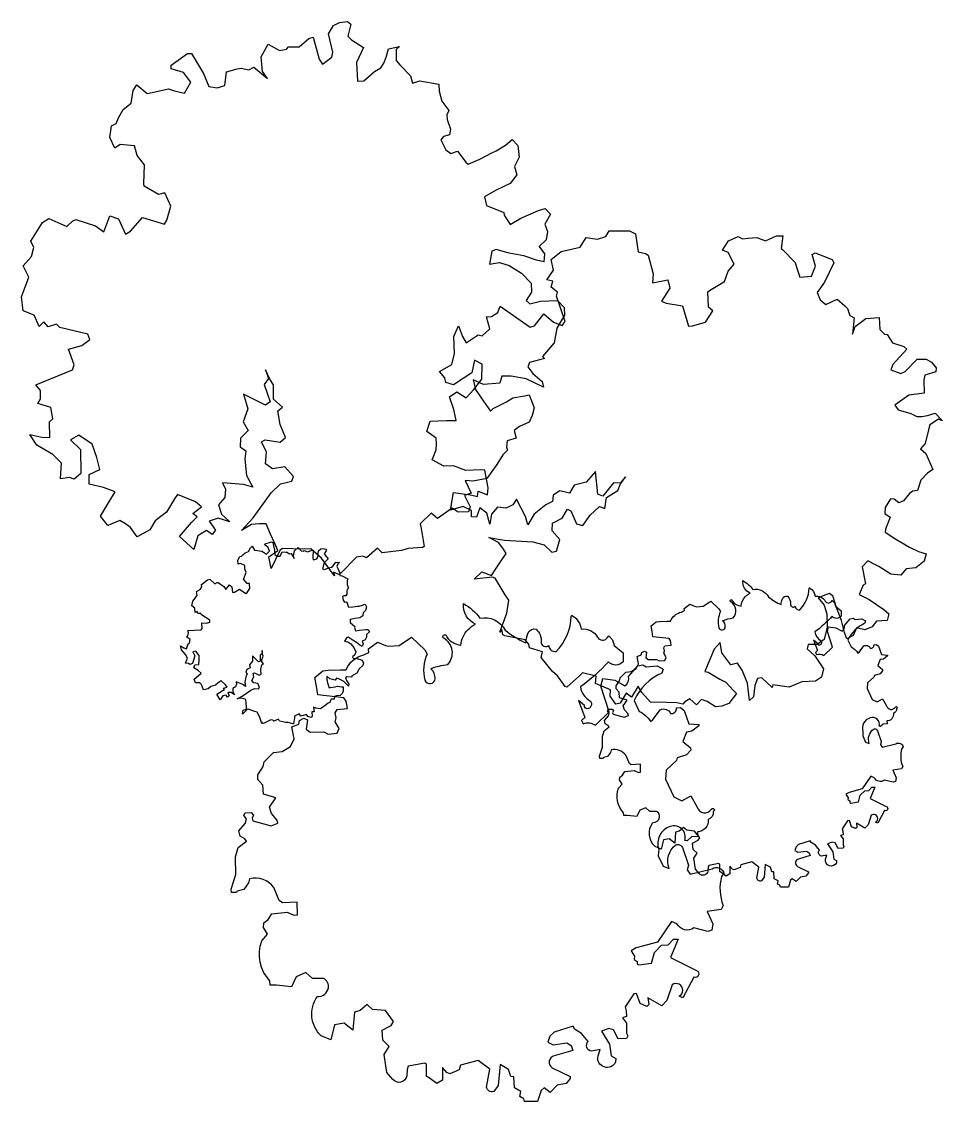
# Model space of a CAD drawing. Extents: x -65 to 116, y -35 to 21.
# Drawn here: x 71.409 to 75.473, y 14.802 to 19.569 of the extents above; entities that cross this region are included whole.
import ezdxf

# ---------------------------------------------------------------- set-up
doc = ezdxf.new("R2010")
doc.units = 0
doc.header["$LTSCALE"] = 100
doc.header["$MEASUREMENT"] = 0
doc.layers.add('P-ARVORE', color=2, linetype='CONTINUOUS')

# ---------------------------------------------------------------- blocks, each defined once
blk = doc.blocks.new('P-1711')
at = {"layer": 'P-ARVORE'}
for points in [[(-1.0632, 0.8597), (-1.0506, 0.8207), (-1.0695, 0.795), (-1.044, 0.7176), (-1.0635, 0.7031), (-1.1613, 0.7521), (-1.1424, 0.6872), (-1.1623, 0.63), (-1.1409, 0.591), (-1.1748, 0.5578), (-1.1755, 0.5194), (-1.1513, 0.5013), (-1.1554, 0.4654), (-1.1476, 0.3929), (-1.1476, 0.3929), (-1.1197, 0.3408), (-1.1609, 0.3526), (-1.2541, 0.3602), (-1.2403, 0.3322), (-1.2438, 0.2959), (-1.2713, 0.2634), (-1.2574, 0.2217), (-1.2213, 0.1882), (-1.2733, 0.2052), (-1.3132, 0.191), (-1.2848, 0.1522), (-1.2994, 0.133), (-1.3244, 0.1495), (-1.3619, 0.1271), (-1.3798, 0.0661), (-1.4436, 0.1237), (-1.3909, 0.186), (-1.3659, 0.2104), (-1.3848, 0.2256), (-1.3465, 0.2543), (-1.3734, 0.2759), (-1.4529, 0.3087), (-1.4651, 0.2902), (-1.5006, 0.2307), (-1.551, 0.1923), (-1.5747, 0.1529), (-1.6304, 0.1222), (-1.6601, 0.1637), (-1.6824, 0.1801), (-1.707, 0.1936), (-1.7594, 0.1727), (-1.7917, 0.213), (-1.7528, 0.2801), (-1.7276, 0.3208), (-1.7785, 0.3399), (-1.8415, 0.3542), (-1.8422, 0.3975), (-1.7943, 0.4189), (-1.808, 0.472), (-1.8282, 0.5308), (-1.8881, 0.5706), (-1.9247, 0.5498), (-1.8801, 0.5069), (-1.8787, 0.4019), (-1.908, 0.3771), (-1.9293, 0.3841), (-1.9686, 0.3784), (-1.9648, 0.4472), (-2.0028, 0.4858), (-2.0734, 0.5274), (-2.1044, 0.5737), (-2.0511, 0.5628), (-2.0159, 0.5612), (-2.017, 0.6299), (-2.0031, 0.6427), (-2.0115, 0.693), (-2.068, 0.7105), (-2.0565, 0.7314), (-2.057, 0.7678), (-2.0774, 0.7926), (-1.9149, 0.86), (-1.9079, 0.8814), (-1.9336, 0.95), (-1.8744, 0.9672), (-1.8394, 0.9936), (-1.8473, 1.0164), (-1.972, 1.0461), (-1.9864, 1.0608), (-2.0224, 1.0486), (-2.0421, 1.071), (-2.0624, 1.0502), (-2.0848, 1.1013), (-2.1335, 1.1193), (-2.1401, 1.1815), (-2.1084, 1.269), (-2.1329, 1.3186), (-2.0965, 1.3599), (-2.0965, 1.3599), (-2.0861, 1.3999), (-2.1, 1.4279), (-2.0479, 1.5103), (-2.0207, 1.5275), (-1.9401, 1.492), (-1.9148, 1.5169), (-1.9006, 1.5227), (-1.8135, 1.4953), (-1.7777, 1.4687), (-1.7503, 1.5396), (-1.7124, 1.5255), (-1.6811, 1.4585), (-1.66, 1.4721), (-1.6069, 1.5315), (-1.5097, 1.5026), (-1.4999, 1.5204), (-1.4814, 1.5824), (-1.5085, 1.641), (-1.5356, 1.6327), (-1.5988, 1.6702), (-1.6002, 1.6798), (-1.5972, 1.7647), (-1.6295, 1.805), (-1.642, 1.848), (-1.7051, 1.8534), (-1.7295, 1.8375), (-1.7509, 1.8854), (-1.7436, 1.9359), (-1.7236, 1.9474), (-1.7125, 1.9713), (-1.6924, 2.0079), (-1.6565, 2.0359), (-1.6484, 2.0928), (-1.6319, 2.1178), (-1.5854, 2.0785), (-1.5773, 2.0809), (-1.4921, 2.0994), (-1.4652, 2.0914), (-1.4207, 2.0806), (-1.3936, 2.1298), (-1.4251, 2.1716), (-1.4801, 2.1882), (-1.48, 2.2045), (-1.4087, 2.256), (-1.3908, 2.255), (-1.3371, 2.1668), (-1.3137, 2.1103), (-1.2765, 2.1035), (-1.2429, 2.115), (-1.2355, 2.1743), (-1.1893, 2.1878), (-1.1715, 2.1916), (-1.1371, 2.1836), (-1.1153, 2.1947), (-1.0549, 2.1458), (-1.0778, 2.1762), (-1.0833, 2.2405), (-1.0525, 2.2965), (-1.0017, 2.2686), (-0.9713, 2.2743), (-0.9631, 2.2855), (-0.9159, 2.2847), (-0.8722, 2.322), (-0.8535, 2.3274), (-0.8268, 2.231), (-0.8117, 2.209), (-0.7707, 2.2389), (-0.7668, 2.262), (-0.7858, 2.3427), (-0.7633, 2.38), (-0.7376, 2.3932), (-0.7017, 2.3966), (-0.6871, 2.3858), (-0.701, 2.3321), (-0.6845, 2.3163), (-0.6308, 2.2826), (-0.6308, 2.2826), (-0.6628, 2.2157), (-0.6628, 2.2157), (-0.658, 2.134), (-0.6305, 2.1346), (-0.5823, 2.1762), (-0.5547, 2.193), (-0.5416, 2.2131), (-0.532, 2.2392), (-0.5204, 2.2764), (-0.4722, 2.286), (-0.4876, 2.2741), (-0.4877, 2.2243), (-0.4708, 2.2055), (-0.4243, 2.1575), (-0.4149, 2.125), (-0.3825, 2.1344), (-0.2994, 2.1207), (-0.2979, 2.09), (-0.2863, 2.0454), (-0.2542, 2.0046), (-0.263, 1.9849), (-0.2627, 1.9643), (-0.2473, 1.9217), (-0.252, 1.8971), (-0.2791, 1.8888), (-0.2898, 1.8742), (-0.268, 1.8309), (-0.2454, 1.8137), (-0.2166, 1.8251), (-0.1803, 1.7759), (-0.1689, 1.7669), (-0.1183, 1.7895), (-0.0646, 1.8165), (-0.0455, 1.8264), (-0.0045, 1.8515), (0.0248, 1.8763), (0.0489, 1.8494), (0.0549, 1.7984), (0.0343, 1.7573), (0.0457, 1.7197), (0.0159, 1.6816), (-0.0463, 1.6517), (-0.0588, 1.645), (-0.0979, 1.6235), (-0.0882, 1.5841), (-0.0116, 1.5536), (-0.0113, 1.5418), (0.0163, 1.5014), (0.063, 1.5282), (0.141, 1.5623), (0.1705, 1.5713), (0.1939, 1.5468), (0.1691, 1.5018), (0.181, 1.4701), (0.1742, 1.433), (0.1444, 1.4037), (0.1672, 1.3707), (0.164, 1.3364), (0.1314, 1.3427), (0.076, 1.3623), (0.0108, 1.375), (-0.0466, 1.3909), (-0.0648, 1.3825), (-0.0759, 1.3252), (-0.031, 1.3325), (0.0118, 1.3199), (0.0661, 1.286), (0.1082, 1.2423), (0.1106, 1.2022), (0.0865, 1.1657), (0.1024, 1.1501), (0.1499, 1.1621), (0.2243, 1.1648), (0.2536, 1.1351), (0.2549, 1.1003), (0.2212, 1.0439), (0.2106, 0.9788), (0.1591, 0.9186), (0.1678, 0.9097), (0.1013, 0.8917), (0.0931, 0.8731), (0.1155, 0.8431), (0.1577, 0.8083), (0.1623, 0.7832), (0.087, 0.8199), (0.0204, 0.8313), (-0.0205, 0.8313), (-0.0305, 0.8007), (-0.1021, 0.7944), (-0.1475, 0.8146), (-0.1366, 0.7725), (-0.1116, 0.7363), (-0.0712, 0.6772), (-0.0597, 0.6893), (-0.0009, 0.7183), (0.0268, 0.7351), (0.0795, 0.7443), (0.1, 0.7493), (0.121, 0.6921), (0.1135, 0.6574), (0.0998, 0.6288), (0.0571, 0.6094), (0.034, 0.5921), (0.0425, 0.5581), (0.002, 0.5463), (0.0001, 0.5181), (0.0041, 0.5043), (-0.0162, 0.4834), (-0.0438, 0.442), (-0.0871, 0.3793), (-0.148, 0.3678), (-0.1831, 0.3708), (-0.1565, 0.3152), (-0.1858, 0.3041), (-0.1607, 0.2542), (-0.1677, 0.2328), (-0.2143, 0.2312), (-0.2409, 0.2485), (-0.3044, 0.2037), (-0.3329, 0.2262), (-0.3809, 0.1797), (-0.3764, 0.1595), (-0.3637, 0.0797), (-0.3706, 0.0746), (-0.4341, 0.0707), (-0.4641, 0.062), (-0.4641, 0.062), (-0.5492, 0.0522), (-0.5695, 0.0722), (-0.6185, 0.029), (-0.6351, 0.0361), (-0.6622, 0.0326), (-0.6622, 0.0326), (-0.7308, -0.0387), (-0.7409, -0.0448), (-0.7643, -0.034), (-0.7596, -0.0502), (-0.8172, 0.0272), (-0.8645, 0.0689), (-0.8968, 0.0683), (-0.9886, 0.0711), (-1.0005, 0.0619), (-1.0391, -0.017), (-1.0493, 0.0338), (-1.0093, 0.062), (-1.022, 0.0921), (-1.0423, 0.1346), (-1.0608, 0.1789), (-1.0899, 0.1793), (-1.1256, 0.1764), (-1.1699, 0.1503), (-1.1185, 0.2066), (-1.0394, 0.317), (-0.9978, 0.3555), (-0.9484, 0.3672), (-0.9409, 0.3883), (-0.9785, 0.4314), (-1.0336, 0.4229), (-1.0646, 0.4447), (-1.0588, 0.4961), (-1.0819, 0.5408), (-1.066, 0.5498), (-0.9985, 0.5399), (-0.9753, 0.5612), (-0.9987, 0.6177), (-1.0092, 0.678), (-0.9888, 0.694), (-1.0285, 0.7295), (-1.0279, 0.7926), (-1.0454, 0.8178), (-1.0632, 0.8597)], [(0.5247, 0.3874), (0.5008, 0.3583), (0.4715, 0.3603), (0.4241, 0.3022), (0.4032, 0.3102), (0.3928, 0.4102), (0.3518, 0.3635), (0.2976, 0.3506), (0.278, 0.3147), (0.2355, 0.3245), (0.2053, 0.3061), (0.2033, 0.2784), (0.1734, 0.2638), (0.1211, 0.2219), (0.1211, 0.2219), (0.0944, 0.1744), (0.0832, 0.2122), (0.043, 0.2883), (0.0281, 0.2637), (-0.0017, 0.2485), (-0.0406, 0.2537), (-0.0661, 0.2223), (-0.0742, 0.1778), (-0.0867, 0.2265), (-0.1175, 0.2504), (-0.1335, 0.2091), (-0.1556, 0.211), (-0.1552, 0.2385), (-0.1911, 0.2566), (-0.2472, 0.2402), (-0.2342, 0.3182), (-0.1597, 0.3081), (-0.1284, 0.3008), (-0.126, 0.323), (-0.0849, 0.3075), (-0.0814, 0.3391), (-0.0953, 0.4169), (-0.1157, 0.4172), (-0.1794, 0.4153), (-0.2341, 0.4354), (-0.2764, 0.4343), (-0.3278, 0.4623), (-0.3102, 0.5058), (-0.3086, 0.5313), (-0.3103, 0.557), (-0.3524, 0.5873), (-0.3372, 0.6323), (-0.2658, 0.6353), (-0.2218, 0.636), (-0.2322, 0.6849), (-0.2523, 0.7408), (-0.2191, 0.7628), (-0.1788, 0.7362), (-0.1444, 0.7731), (-0.1088, 0.8178), (-0.1076, 0.884), (-0.1418, 0.9021), (-0.153, 0.8463), (-0.2337, 0.7932), (-0.2674, 0.8036), (-0.2726, 0.8237), (-0.2964, 0.8513), (-0.2412, 0.8824), (-0.2301, 0.931), (-0.2328, 1.0063), (-0.2122, 1.0533), (-0.1943, 1.0066), (-0.1781, 0.9784), (-0.1253, 1.0133), (-0.1085, 1.0088), (-0.0737, 1.0403), (-0.0881, 1.0927), (-0.0662, 1.0942), (-0.0382, 1.1125), (-0.0291, 1.1406), (0.1036, 1.048), (0.1236, 1.0531), (0.1641, 1.107), (0.2067, 1.0696), (0.2445, 1.0555), (0.2583, 1.0729), (0.2196, 1.1843), (0.2239, 1.2028), (0.1966, 1.2247), (0.2043, 1.251), (0.178, 1.2565), (0.2066, 1.2991), (0.1964, 1.3458), (0.2414, 1.3817), (0.325, 1.4004), (0.3513, 1.4439), (0.4014, 1.4362), (0.4014, 1.4362), (0.4375, 1.4479), (0.4524, 1.4725), (0.5421, 1.4729), (0.5688, 1.4603), (0.5811, 1.3802), (0.613, 1.3729), (0.6245, 1.3648), (0.6463, 1.2837), (0.6435, 1.2428), (0.7119, 1.2566), (0.7198, 1.2202), (0.6834, 1.1628), (0.7044, 1.1532), (0.7767, 1.1414), (0.8023, 1.0517), (0.821, 1.0529), (0.8783, 1.0693), (0.9102, 1.1193), (0.8904, 1.1361), (0.8882, 1.2037), (0.895, 1.2096), (0.9623, 1.2493), (0.9775, 1.2943), (1.0047, 1.3252), (0.9776, 1.3769), (0.9533, 1.3879), (0.9798, 1.4282), (1.0226, 1.4475), (1.0414, 1.4377), (1.0654, 1.4409), (1.1038, 1.4434), (1.1432, 1.4295), (1.1913, 1.4513), (1.2189, 1.4509), (1.2115, 1.3954), (1.2173, 1.3903), (1.2738, 1.3334), (1.281, 1.3086), (1.2946, 1.2687), (1.3461, 1.2721), (1.363, 1.3172), (1.3487, 1.368), (1.3613, 1.376), (1.4365, 1.3462), (1.4446, 1.3319), (1.4028, 1.2466), (1.3706, 1.2005), (1.3837, 1.1683), (1.4092, 1.1479), (1.4589, 1.1715), (1.4922, 1.1423), (1.5039, 1.1304), (1.5147, 1.0998), (1.5342, 1.0884), (1.5261, 1.0174), (1.5383, 1.0501), (1.5855, 1.0862), (1.6442, 1.09), (1.6476, 1.0369), (1.6671, 1.0161), (1.6799, 1.0153), (1.7026, 0.9783), (1.7532, 0.9628), (1.7666, 0.9511), (1.705, 0.8827), (1.6955, 0.86), (1.739, 0.843), (1.7588, 0.8515), (1.8119, 0.9061), (1.852, 0.9071), (1.8749, 0.8937), (1.8953, 0.8675), (1.8942, 0.851), (1.8457, 0.8351), (1.8416, 0.8145), (1.8421, 0.7562), (1.8421, 0.7562), (1.7743, 0.7479), (1.7743, 0.7479), (1.7134, 0.7038), (1.7274, 0.6827), (1.7835, 0.666), (1.8103, 0.6528), (1.8323, 0.6526), (1.8573, 0.6581), (1.8919, 0.6675), (1.9232, 0.6349), (1.9063, 0.6409), (1.8677, 0.6164), (1.8614, 0.594), (1.8472, 0.5342), (1.8267, 0.5108), (1.85, 0.4903), (1.8805, 0.4191), (1.8574, 0.4027), (1.8286, 0.3717), (1.8128, 0.3266), (1.7932, 0.3237), (1.7774, 0.3133), (1.752, 0.2803), (1.7305, 0.2717), (1.7107, 0.2886), (1.6941, 0.2897), (1.6713, 0.2513), (1.6691, 0.2253), (1.6923, 0.2087), (1.672, 0.1562), (1.6707, 0.1429), (1.7132, 0.1148), (1.7608, 0.0865), (1.7779, 0.0767), (1.8177, 0.0572), (1.8514, 0.0468), (1.8425, 0.0148), (1.8059, -0.0151), (1.7638, -0.0195), (1.7403, -0.0469), (1.696, -0.0426), (1.6421, -0.0093), (1.6306, -0.0028), (1.5947, 0.0168), (1.5689, -0.0102), (1.5831, -0.0847), (1.5742, -0.0907), (1.5565, -0.1321), (1.6004, -0.1551), (1.6654, -0.1987), (1.687, -0.2171), (1.6796, -0.2473), (1.6325, -0.2504), (1.6137, -0.2753), (1.5815, -0.2884), (1.5441, -0.2798), (1.5298, -0.3138), (1.5016, -0.3283), (1.4904, -0.2999), (1.4781, -0.2473), (1.4557, -0.1904), (1.4396, -0.138), (1.4241, -0.128), (1.3742, -0.1478), (1.4021, -0.179), (1.4135, -0.2184), (1.414, -0.2773), (1.4011, -0.3315), (1.3711, -0.3533), (1.3309, -0.3526), (1.3267, -0.3727), (1.3595, -0.4036), (1.3984, -0.46), (1.3899, -0.4974), (1.3635, -0.5156), (1.3031, -0.5174), (1.2474, -0.5414), (1.1752, -0.5312), (1.1726, -0.5424), (1.1258, -0.4997), (1.1073, -0.5026), (1.0951, -0.5348), (1.089, -0.5847), (1.0718, -0.6007), (1.063, -0.5242), (1.0389, -0.4669), (1.0187, -0.4352), (0.99, -0.4425), (0.9497, -0.3901), (0.9429, -0.3449), (0.9156, -0.3742), (0.8999, -0.4115), (0.8741, -0.4721), (0.8892, -0.475), (0.9408, -0.5063), (0.9675, -0.5194), (1.0007, -0.5558), (1.0148, -0.5692), (0.9808, -0.6138), (0.9501, -0.6251), (0.9212, -0.6287), (0.885, -0.6051), (0.8602, -0.5958), (0.838, -0.6192), (0.8088, -0.5936), (0.786, -0.6061), (0.7773, -0.616), (0.7511, -0.6106), (0.7053, -0.6097), (0.6352, -0.6071), (0.5962, -0.5656), (0.5811, -0.5369), (0.5512, -0.5851), (0.5281, -0.5679), (0.5018, -0.612), (0.4818, -0.6171), (0.4575, -0.5818), (0.4578, -0.5526), (0.3916, -0.5256), (0.3949, -0.4923), (0.3351, -0.4781), (0.3217, -0.4916), (0.266, -0.5409), (0.2587, -0.5381), (0.2242, -0.4908), (0.2026, -0.4718), (0.2026, -0.4718), (0.1529, -0.4107), (0.1584, -0.385), (0.1007, -0.3684), (0.0979, -0.3521), (0.0818, -0.3328), (0.0818, -0.3328), (-0.0074, -0.3149), (-0.0171, -0.31), (-0.0203, -0.2866), (-0.0305, -0.2982), (0.001, -0.2153), (0.0099, -0.158), (-0.0066, -0.1332), (-0.0499, -0.0606), (-0.0628, -0.056), (-0.1431, -0.0651), (-0.1087, -0.032), (-0.0671, -0.0491), (-0.05, -0.0243), (-0.0271, 0.0124), (-0.0019, 0.0487), (-0.0161, 0.0715), (-0.036, 0.0977), (-0.0781, 0.1192), (-0.009, 0.1072), (0.1158, 0.1004), (0.1662, 0.0872), (0.1997, 0.0547), (0.2197, 0.0593), (0.2346, 0.1098), (0.2007, 0.1483), (0.2023, 0.1831), (0.245, 0.2041), (0.2682, 0.2441), (0.2831, 0.2363), (0.3088, 0.1791), (0.3368, 0.1715), (0.369, 0.2177), (0.4106, 0.2556), (0.4331, 0.2477), (0.441, 0.2961), (0.4902, 0.3268), (0.5011, 0.3529), (0.5247, 0.3874)], [(-1.0783, -0.3801), (-1.0785, -0.3938), (-1.0873, -0.3999), (-1.0875, -0.4272), (-1.0953, -0.4297), (-1.121, -0.4036), (-1.122, -0.4262), (-1.1345, -0.4422), (-1.1319, -0.4569), (-1.1463, -0.4638), (-1.1506, -0.4759), (-1.1449, -0.4842), (-1.1501, -0.4952), (-1.1554, -0.519), (-1.1554, -0.519), (-1.1522, -0.5385), (-1.164, -0.5304), (-1.1927, -0.5179), (-1.1914, -0.5283), (-1.1964, -0.5394), (-1.2086, -0.5467), (-1.2088, -0.5614), (-1.2009, -0.576), (-1.2156, -0.565), (-1.2297, -0.5652), (-1.2249, -0.5805), (-1.2316, -0.585), (-1.2378, -0.5771), (-1.2521, -0.5801), (-1.2643, -0.5976), (-1.2783, -0.5724), (-1.2549, -0.5583), (-1.2443, -0.5533), (-1.2487, -0.5465), (-1.2335, -0.5415), (-1.2397, -0.5317), (-1.2613, -0.5128), (-1.2672, -0.5173), (-1.2849, -0.5323), (-1.305, -0.5391), (-1.3168, -0.549), (-1.3377, -0.5527), (-1.3427, -0.5364), (-1.348, -0.5288), (-1.3543, -0.5218), (-1.3732, -0.5228), (-1.3791, -0.5065), (-1.3595, -0.4894), (-1.3471, -0.4792), (-1.3612, -0.4677), (-1.3796, -0.4564), (-1.3752, -0.4426), (-1.3577, -0.441), (-1.3563, -0.4226), (-1.3563, -0.4018), (-1.371, -0.3827), (-1.3849, -0.3854), (-1.3754, -0.4038), (-1.3863, -0.4373), (-1.3982, -0.442), (-1.4043, -0.4374), (-1.4173, -0.435), (-1.4087, -0.4136), (-1.4166, -0.3972), (-1.4345, -0.3765), (-1.4393, -0.3584), (-1.4236, -0.3676), (-1.4126, -0.3719), (-1.4055, -0.35), (-1.3997, -0.3475), (-1.397, -0.3306), (-1.413, -0.319), (-1.4071, -0.3136), (-1.4033, -0.302), (-1.4071, -0.2919), (-1.3483, -0.2881), (-1.3438, -0.2821), (-1.3445, -0.2575), (-1.3239, -0.2585), (-1.31, -0.2539), (-1.31, -0.2458), (-1.3463, -0.2229), (-1.3493, -0.2167), (-1.3621, -0.2167), (-1.3659, -0.2074), (-1.3746, -0.2118), (-1.3761, -0.1932), (-1.3896, -0.1823), (-1.385, -0.1618), (-1.3655, -0.1375), (-1.3679, -0.1191), (-1.3519, -0.11), (-1.3519, -0.11), (-1.3443, -0.0984), (-1.3457, -0.088), (-1.3203, -0.0675), (-1.3098, -0.065), (-1.2881, -0.085), (-1.2774, -0.0798), (-1.2723, -0.0795), (-1.2476, -0.0976), (-1.2391, -0.1099), (-1.2228, -0.0904), (-1.2123, -0.0989), (-1.2096, -0.1235), (-1.2014, -0.1215), (-1.1782, -0.1084), (-1.1505, -0.1281), (-1.1454, -0.1235), (-1.1329, -0.1058), (-1.1352, -0.0843), (-1.1446, -0.084), (-1.1606, -0.0653), (-1.1601, -0.0621), (-1.1499, -0.0355), (-1.1558, -0.0192), (-1.1552, -0.0043), (-1.1746, 0.0043), (-1.184, 0.0019), (-1.1856, 0.0193), (-1.1779, 0.0346), (-1.1703, 0.0361), (-1.1642, 0.0424), (-1.1539, 0.0519), (-1.1395, 0.0569), (-1.1308, 0.074), (-1.1228, 0.0802), (-1.1123, 0.0627), (-1.1095, 0.0626), (-1.0805, 0.0593), (-1.0728, 0.0538), (-1.0599, 0.0456), (-1.046, 0.0583), (-1.0515, 0.0749), (-1.0671, 0.0861), (-1.0653, 0.0913), (-1.0371, 0.0999), (-1.0316, 0.0977), (-1.0241, 0.0639), (-1.0227, 0.0435), (-1.0117, 0.0373), (-0.9998, 0.0373), (-0.991, 0.0553), (-0.9749, 0.0546), (-0.9689, 0.0539), (-0.9588, 0.0476), (-0.9507, 0.0488), (-0.9369, 0.0268), (-0.9408, 0.0389), (-0.9356, 0.0599), (-0.9198, 0.0743), (-0.9067, 0.06), (-0.8965, 0.0585), (-0.8927, 0.0612), (-0.8778, 0.0558), (-0.8599, 0.063), (-0.8534, 0.0627), (-0.8553, 0.0292), (-0.8529, 0.0206), (-0.8367, 0.0257), (-0.833, 0.0326), (-0.8303, 0.0602), (-0.8191, 0.0696), (-0.8096, 0.071), (-0.7978, 0.0682), (-0.7943, 0.0632), (-0.8045, 0.0477), (-0.801, 0.0409), (-0.7876, 0.0244), (-0.7876, 0.0244), (-0.805, 0.0066), (-0.805, 0.0066), (-0.8123, -0.0198), (-0.8035, -0.0226), (-0.7837, -0.0146), (-0.7731, -0.0122), (-0.7668, -0.0073), (-0.761, 0), (-0.7533, 0.0105), (-0.737, 0.0084), (-0.7431, 0.0062), (-0.7485, -0.0095), (-0.7452, -0.0173), (-0.7357, -0.0376), (-0.7362, -0.0489), (-0.7249, -0.0494), (-0.7, -0.0627), (-0.7028, -0.0726), (-0.704, -0.088), (-0.6982, -0.1044), (-0.7031, -0.1097), (-0.7053, -0.1163), (-0.705, -0.1314), (-0.7091, -0.1387), (-0.7186, -0.1384), (-0.7236, -0.1419), (-0.7213, -0.158), (-0.716, -0.1659), (-0.7057, -0.1654), (-0.6995, -0.1849), (-0.6968, -0.189), (-0.6784, -0.1873), (-0.6584, -0.1845), (-0.6513, -0.1834), (-0.6355, -0.1799), (-0.6236, -0.1752), (-0.6188, -0.1863), (-0.6224, -0.2031), (-0.6334, -0.214), (-0.6339, -0.2271), (-0.6474, -0.236), (-0.6704, -0.2387), (-0.6751, -0.2395), (-0.6898, -0.2421), (-0.691, -0.2556), (-0.67, -0.2736), (-0.6711, -0.2774), (-0.6668, -0.2931), (-0.649, -0.2897), (-0.6206, -0.2873), (-0.6103, -0.2876), (-0.6055, -0.2979), (-0.6182, -0.3095), (-0.6179, -0.3208), (-0.6241, -0.3319), (-0.6367, -0.338), (-0.633, -0.3509), (-0.6377, -0.3614), (-0.6474, -0.3559), (-0.6628, -0.3437), (-0.6822, -0.3326), (-0.6986, -0.3214), (-0.7053, -0.3221), (-0.715, -0.3391), (-0.7, -0.3416), (-0.6878, -0.3502), (-0.6742, -0.3668), (-0.6656, -0.3852), (-0.6691, -0.3982), (-0.6807, -0.4072), (-0.6774, -0.4138), (-0.661, -0.4151), (-0.6371, -0.4223), (-0.631, -0.4349), (-0.6344, -0.4461), (-0.6512, -0.4603), (-0.6615, -0.4798), (-0.6844, -0.4934), (-0.6826, -0.4971), (-0.7056, -0.4956), (-0.7102, -0.5007), (-0.7064, -0.5126), (-0.6967, -0.5282), (-0.698, -0.5366), (-0.7179, -0.5169), (-0.7378, -0.5061), (-0.7507, -0.5016), (-0.7572, -0.5103), (-0.7806, -0.5045), (-0.7928, -0.4932), (-0.7939, -0.5077), (-0.7899, -0.5219), (-0.7834, -0.545), (-0.7785, -0.5424), (-0.7567, -0.5396), (-0.7461, -0.5373), (-0.7284, -0.54), (-0.7214, -0.5406), (-0.7209, -0.5611), (-0.727, -0.5713), (-0.7344, -0.5788), (-0.7501, -0.5804), (-0.7593, -0.5834), (-0.7602, -0.5951), (-0.7744, -0.5944), (-0.778, -0.6032), (-0.7782, -0.608), (-0.7869, -0.6124), (-0.8001, -0.6226), (-0.8207, -0.6378), (-0.8412, -0.6348), (-0.852, -0.6301), (-0.8496, -0.6506), (-0.86, -0.651), (-0.8575, -0.6695), (-0.862, -0.6755), (-0.877, -0.671), (-0.8835, -0.6626), (-0.9085, -0.67), (-0.9151, -0.6598), (-0.9354, -0.6693), (-0.9361, -0.6762), (-0.9407, -0.7029), (-0.9434, -0.7038), (-0.964, -0.6982), (-0.9744, -0.6977), (-0.9744, -0.6977), (-1.0025, -0.6916), (-1.0068, -0.6831), (-1.027, -0.6915), (-1.0315, -0.6875), (-1.0404, -0.6856), (-1.0404, -0.6856), (-1.0699, -0.7009), (-1.0737, -0.7017), (-1.08, -0.6957), (-1.0802, -0.7014), (-1.0901, -0.6706), (-1.1006, -0.6523), (-1.111, -0.649), (-1.1398, -0.6382), (-1.1445, -0.6398), (-1.1653, -0.6607), (-1.163, -0.6435), (-1.1473, -0.6389), (-1.1481, -0.6279), (-1.1499, -0.6123), (-1.151, -0.5962), (-1.1602, -0.593), (-1.1718, -0.59), (-1.1887, -0.5935), (-1.1663, -0.5812), (-1.1293, -0.5547), (-1.112, -0.547), (-1.0951, -0.5487), (-1.0904, -0.5428), (-1.0977, -0.525), (-1.1161, -0.5218), (-1.1235, -0.5115), (-1.1161, -0.4959), (-1.1186, -0.4792), (-1.1126, -0.4781), (-1.0923, -0.4885), (-1.0826, -0.4842), (-1.084, -0.4638), (-1.0808, -0.4436), (-1.0726, -0.4407), (-1.0813, -0.4251), (-1.0744, -0.4052), (-1.0772, -0.3953), (-1.0783, -0.3801)]]:
    blk.add_lwpolyline(points, dxfattribs=at)
for points in [[(0.6746, -0.2518), (0.7082, -0.2505), (0.7231, -0.2505, -0.241267), (0.7715, -0.2101), (0.7846, -0.2038), (0.7837, -0.1941), (0.8082, -0.1758), (0.8298, -0.1845), (0.8395, -0.1867), (0.8395, -0.1867), (0.8675, -0.1845), (0.9007, -0.1619), (0.9372, -0.1964), (0.9372, -0.1964), (0.9436, -0.208, 0.173621), (0.9372, -0.279, 0.819804), (0.9652, -0.2748, 0.238583), (0.9533, -0.248, -0.071987), (0.9997, -0.2361, 0.4819), (0.9888, -0.1651, -2.033354), (0.9965, -0.1619, 0.200291), (1.0352, -0.1835, -0.184711), (1.0545, -0.1416, -0.06616), (1.0749, -0.1264, -0.3357), (1.0426, -0.0706, -0.100882), (1.0868, -0.1103, -0.328139), (1.1555, -0.1425, 0.072455), (1.2113, -0.1771, -0.04539), (1.2168, -0.1522, -0.409035), (1.2393, -0.1403, -0.231707), (1.2532, -0.1748, 0.688344), (1.2738, -0.1845, 0.463342), (1.2941, -0.2006, 0.184456), (1.3351, -0.1048, -0.713964), (1.3383, -0.1038, -0.221181), (1.3619, -0.1403, -0.314247), (1.406, -0.1619, 0.565236), (1.4338, -0.1629), (1.437, -0.1587), (1.4467, -0.1693), (1.4512, -0.1845), (1.4757, -0.2048), (1.4757, -0.2286, -0.457949), (1.436, -0.2286, -0.060847), (1.3596, -0.2973, 0.212505), (1.3854, -0.3351, -0.463173), (1.3877, -0.3499, -0.876877), (1.3706, -0.348), (1.3544, -0.3338), (1.3715, -0.3802), (1.3628, -0.3886), (1.3673, -0.3973, -0.248601), (1.4006, -0.4015), (1.4383, -0.3651), (1.4157, -0.2951), (1.4209, -0.2748), (1.4531, -0.279), (1.4802, -0.2941, 0.31059), (1.4909, -0.2693), (1.5157, -0.2403), (1.5296, -0.237), (1.5383, -0.2425), (1.5683, -0.2403), (1.5844, -0.249), (1.5811, -0.2596, 0.178742), (1.506, -0.3338), (1.5199, -0.3641, -0.164562), (1.5499, -0.3909), (1.5554, -0.3876), (1.577, -0.3596, -0.443973), (1.6047, -0.3692, 0.51332), (1.6208, -0.3544), (1.6318, -0.3531), (1.6415, -0.3609), (1.6544, -0.3973), (1.6811, -0.3996), (1.6811, -0.4028), (1.6627, -0.4176), (1.6479, -0.4199), (1.6382, -0.4457), (1.6585, -0.4628), (1.6595, -0.4692), (1.6479, -0.4821), (1.6231, -0.4899), (1.6208, -0.4973), (1.5931, -0.5231), (1.5908, -0.5479), (1.6134, -0.5963), (1.635, -0.6069), (1.6595, -0.593), (1.6769, -0.624, 0.65472), (1.7156, -0.6295, -1.420327), (1.7208, -0.6359, -0.331438), (1.7069, -0.6575, -0.460688), (1.6779, -0.6908), (1.6789, -0.7037), (1.6618, -0.7046), (1.6498, -0.7156), (1.6434, -0.7143, 0.634345), (1.6037, -0.6769, 0.42075), (1.5724, -0.7382), (1.5715, -0.7562), (1.5844, -0.7843), (1.6005, -0.7907, -0.317469), (1.6189, -0.7262, -0.414214), (1.6369, -0.7336), (1.6531, -0.782), (1.6498, -0.794), (1.6576, -0.8059), (1.7176, -0.7917, -0.529528), (1.7498, -0.8046), (1.7434, -0.8123, 0.163749), (1.7479, -0.8917), (1.7424, -0.9026), (1.7047, -0.9078), (1.7198, -0.9413), (1.7166, -0.9584), (1.7059, -0.9616), (1.6682, -0.952, -0.454874), (1.6221, -0.9413), (1.6069, -0.9349), (1.5692, -0.9907), (1.5112, -1.0068), (1.4973, -1.0142), (1.507, -1.0294), (1.506, -1.0381), (1.5144, -1.0432), (1.5144, -1.051), (1.5189, -1.0529), (1.5531, -1.0477), (1.5608, -1.0187), (1.5802, -0.9994), (1.5982, -0.9981), (1.6124, -0.9832), (1.6253, -0.9832), (1.6047, -1.0326), (1.6756, -1.0681, -0.998765), (1.6682, -1.0864), (1.6382, -1.1422), (1.6282, -1.138, 1.066056), (1.6092, -1.1068), (1.595, -1.1496), (1.5811, -1.1638), (1.5434, -1.1422), (1.5457, -1.1606), (1.5402, -1.1658), (1.5221, -1.1574), (1.5125, -1.1303), (1.5047, -1.1316), (1.4812, -1.1671), (1.4844, -1.1777), (1.4854, -1.1929), (1.4738, -1.197), (1.4854, -1.2109), (1.4854, -1.238), (1.4886, -1.2454), (1.4854, -1.2528), (1.4628, -1.2541), (1.4499, -1.2293), (1.437, -1.2261), (1.4167, -1.2325), (1.4393, -1.268), (1.4435, -1.3002), (1.4564, -1.3067), (1.4554, -1.3164, -0.924966), (1.408, -1.3002), (1.4135, -1.2831), (1.3899, -1.2873, -0.613567), (1.3812, -1.2606), (1.3628, -1.239), (1.3435, -1.227), (1.3403, -1.2196), (1.2887, -1.2357), (1.2771, -1.2464), (1.2716, -1.2625), (1.2854, -1.2702), (1.3232, -1.2648), (1.3351, -1.2722), (1.3393, -1.2851), (1.2887, -1.3002, 0.675596), (1.2835, -1.3325), (1.3319, -1.356), (1.3319, -1.3615), (1.3209, -1.3754), (1.2964, -1.3799), (1.278, -1.3992), (1.2609, -1.3873), (1.2532, -1.3938), (1.2435, -1.4237), (1.208, -1.4237), (1.2061, -1.4163), (1.1951, -1.4108), (1.1984, -1.397), (1.1803, -1.3873), (1.179, -1.3573), (1.1706, -1.356), (1.1642, -1.3367), (1.1416, -1.3238), (1.1361, -1.3809), (1.1242, -1.397, -0.466507), (1.1049, -1.3851), (1.1136, -1.3357), (1.0823, -1.3122), (1.0339, -1.3251), (1.0307, -1.338), (1.0049, -1.3486), (0.9965, -1.3454), (0.9855, -1.3315), (0.9855, -1.3657), (0.9694, -1.3754), (0.9459, -1.3583), (0.9417, -1.356), (0.9417, -1.3238), (0.9372, -1.3196), (0.892, -1.3283), (0.8888, -1.3367), (0.8878, -1.3541, -0.666205), (0.8501, -1.3638), (0.834, -1.3454), (0.8266, -1.296), (0.8404, -1.2744), (0.8233, -1.2574), (0.8211, -1.2303), (0.8459, -1.2174), (0.8524, -1.2067), (0.8298, -1.1767), (0.7953, -1.1735), (0.7804, -1.1606), (0.7611, -1.1767), (0.7459, -1.1809), (0.7417, -1.2303), (0.7179, -1.2109), (0.6921, -1.2154), (0.6814, -1.2561), (0.6556, -1.2454, -0.377852), (0.645, -1.139, 0.377569), (0.675, -1.1155, 0.335227), (0.6621, -1.0897), (0.6621, -1.0897), (0.6321, -1.0897), (0.6137, -1.0735), (0.5879, -1.0851), (0.5879, -1.0851), (0.575, -1.1122), (0.5341, -1.1077), (0.517, -1.1077), (0.516, -1.0961, -0.287376), (0.4944, -0.9874), (0.5096, -0.9691), (0.4986, -0.951), (0.4999, -0.9381), (0.5115, -0.9294), (0.5212, -0.9142), (0.5631, -0.9091), (0.5815, -0.9175), (0.5911, -0.9165), (0.5902, -0.882), (0.5502, -0.8842), (0.5418, -0.8778), (0.5266, -0.8423, 0.302168), (0.4612, -0.8188), (0.458, -0.8294), (0.4451, -0.8478), (0.4276, -0.852), (0.4257, -0.8562), (0.4115, -0.8562), (0.4106, -0.8465), (0.4235, -0.8068), (0.4225, -0.7594), (0.4299, -0.7336), (0.4525, -0.7166), (0.4483, -0.7101), (0.4354, -0.7027), (0.4322, -0.6885), (0.4493, -0.6682), (0.4525, -0.6563), (0.4451, -0.6456), (0.4493, -0.6392), (0.4654, -0.6382), (0.4718, -0.6456), (0.4676, -0.6543), (0.4696, -0.6608), (0.5192, -0.6746), (0.5373, -0.6672), (0.5363, -0.6595), (0.5202, -0.6414), (0.5147, -0.624), (0.5321, -0.5985), (0.4986, -0.5885), (0.4967, -0.564), (0.4838, -0.5489), (0.4838, -0.536), (0.4976, -0.5134), (0.5009, -0.5005), (0.5257, -0.4757), (0.5492, -0.4724), (0.5718, -0.4595), (0.5824, -0.4383), (0.576, -0.406), (0.5944, -0.3983), (0.5966, -0.3886), (0.6082, -0.3821), (0.6179, -0.3867), (0.6147, -0.4125), (0.6256, -0.4199), (0.6631, -0.4189), (0.6631, -0.4189), (0.674, -0.4254), (0.6985, -0.4231), (0.704, -0.4102), (0.6934, -0.3918), (0.6966, -0.3812), (0.6934, -0.3673), (0.6985, -0.3586), (0.7266, -0.3563), (0.7234, -0.336), (0.7169, -0.3273), (0.646, -0.3189), (0.6427, -0.2951), (0.6385, -0.2715), (0.6598, -0.2532)], [(-0.7872, -0.4667), (-0.7326, -0.4645), (-0.7085, -0.4645, -0.241267), (-0.6297, -0.3989), (-0.6085, -0.3887), (-0.61, -0.373), (-0.5702, -0.3431), (-0.5351, -0.3573), (-0.5194, -0.3609), (-0.5194, -0.3609), (-0.4739, -0.3573), (-0.4199, -0.3206), (-0.3607, -0.3767), (-0.3607, -0.3767), (-0.3503, -0.3955, 0.173621), (-0.3607, -0.5107, 0.819804), (-0.3152, -0.5039, 0.238583), (-0.3345, -0.4605, -0.071987), (-0.2591, -0.4411, 0.4819), (-0.2769, -0.3259, -2.033354), (-0.2644, -0.3206, 0.200291), (-0.2015, -0.3557, -0.184711), (-0.1701, -0.2876, -0.06616), (-0.1371, -0.263, -0.3357), (-0.1895, -0.1724, -0.100882), (-0.1177, -0.2368, -0.328139), (-0.0061, -0.2892, 0.072455), (0.0845, -0.3452, -0.04539), (0.0934, -0.3049, -0.409035), (0.13, -0.2855, -0.231707), (0.1526, -0.3416, 0.688344), (0.1861, -0.3573, 0.463342), (0.2191, -0.3835, 0.184456), (0.2856, -0.2279, -0.713964), (0.2908, -0.2263, -0.221181), (0.3291, -0.2855, -0.314247), (0.4008, -0.3206, 0.565236), (0.4459, -0.3222), (0.4511, -0.3154), (0.4668, -0.3327), (0.4742, -0.3573), (0.514, -0.3903), (0.514, -0.429, -0.457949), (0.4495, -0.429, -0.060847), (0.3254, -0.5406, 0.212505), (0.3673, -0.6019, -0.463173), (0.371, -0.626, -0.876877), (0.3432, -0.6228), (0.317, -0.5998), (0.3448, -0.6752), (0.3306, -0.6888), (0.338, -0.703, -0.248601), (0.3919, -0.7098), (0.4532, -0.6506), (0.4165, -0.5369), (0.4249, -0.5039), (0.4773, -0.5107), (0.5213, -0.5354, 0.31059), (0.5386, -0.495), (0.5789, -0.4479), (0.6014, -0.4427), (0.6156, -0.4516), (0.6643, -0.4479), (0.6905, -0.462), (0.6852, -0.4793, 0.178742), (0.5632, -0.5998), (0.5857, -0.649, -0.164562), (0.6344, -0.6925), (0.6433, -0.6873), (0.6784, -0.6417, -0.443973), (0.7235, -0.6574, 0.51332), (0.7497, -0.6333), (0.7675, -0.6312), (0.7832, -0.6438), (0.8041, -0.703), (0.8476, -0.7066), (0.8476, -0.7119), (0.8177, -0.736), (0.7936, -0.7396), (0.7779, -0.7815), (0.8109, -0.8093), (0.8125, -0.8198), (0.7936, -0.8407), (0.7533, -0.8533), (0.7497, -0.8653), (0.7046, -0.9072), (0.7009, -0.9476), (0.7376, -1.0261), (0.7727, -1.0434), (0.8125, -1.0209), (0.8408, -1.0712, 0.65472), (0.9036, -1.0801, -1.420327), (0.912, -1.0906, -0.331438), (0.8895, -1.1256, -0.460688), (0.8424, -1.1796), (0.8439, -1.2005), (0.8162, -1.2021), (0.7968, -1.2199), (0.7863, -1.2178, 0.634345), (0.7219, -1.1571, 0.42075), (0.6711, -1.2566), (0.6695, -1.2859), (0.6905, -1.3315), (0.7167, -1.342, -0.317469), (0.7465, -1.2372, -0.414214), (0.7758, -1.2493), (0.802, -1.3278), (0.7968, -1.3472), (0.8094, -1.3666), (0.9068, -1.3435, -0.529528), (0.9592, -1.3645), (0.9487, -1.377, 0.163749), (0.956, -1.5059), (0.9471, -1.5237), (0.8858, -1.5321), (0.9104, -1.5866), (0.9052, -1.6143), (0.8879, -1.6196), (0.8266, -1.6038, -0.454874), (0.7517, -1.5866), (0.7271, -1.5761), (0.6658, -1.6667), (0.5716, -1.6929), (0.549, -1.7049), (0.5648, -1.7295), (0.5632, -1.7437), (0.5768, -1.7521), (0.5768, -1.7646), (0.5841, -1.7678), (0.6397, -1.7594), (0.6522, -1.7123), (0.6837, -1.6808), (0.713, -1.6787), (0.736, -1.6546), (0.757, -1.6546), (0.7235, -1.7348), (0.8387, -1.7924, -0.998765), (0.8266, -1.8222), (0.7779, -1.9129), (0.7617, -1.9061, 1.066056), (0.7308, -1.8552), (0.7078, -1.9249), (0.6852, -1.948), (0.6239, -1.9129), (0.6276, -1.9427), (0.6187, -1.9511), (0.5894, -1.9375), (0.5737, -1.8935), (0.5611, -1.8956), (0.5229, -1.9532), (0.5281, -1.9705), (0.5297, -1.9951), (0.5108, -2.0019), (0.5297, -2.0244), (0.5297, -2.0684), (0.5349, -2.0805), (0.5297, -2.0925), (0.493, -2.0946), (0.4721, -2.0543), (0.4511, -2.049), (0.4181, -2.0595), (0.4548, -2.1171), (0.4616, -2.1695), (0.4825, -2.18), (0.481, -2.1957, -0.924966), (0.404, -2.1695), (0.4129, -2.1417), (0.3746, -2.1486, -0.613567), (0.3605, -2.1051), (0.3306, -2.07), (0.2992, -2.0506), (0.294, -2.0386), (0.2102, -2.0648), (0.1913, -2.082), (0.1824, -2.1082), (0.2049, -2.1208), (0.2662, -2.1119), (0.2856, -2.1239), (0.2924, -2.1449), (0.2102, -2.1695, 0.675596), (0.2018, -2.2219), (0.2804, -2.2601), (0.2804, -2.269), (0.2626, -2.2915), (0.2227, -2.2989), (0.1929, -2.3303), (0.1651, -2.3109), (0.1526, -2.3214), (0.1368, -2.3701), (0.0792, -2.3701), (0.0761, -2.3581), (0.0583, -2.3492), (0.0635, -2.3266), (0.0342, -2.3109), (0.0321, -2.2622), (0.0185, -2.2601), (0.008, -2.2287), (-0.0287, -2.2077), (-0.0376, -2.3004), (-0.0569, -2.3266, -0.466507), (-0.0884, -2.3073), (-0.0742, -2.2271), (-0.125, -2.1889), (-0.2036, -2.2098), (-0.2088, -2.2308), (-0.2507, -2.2481), (-0.2644, -2.2428), (-0.2822, -2.2203), (-0.2822, -2.2758), (-0.3084, -2.2915), (-0.3466, -2.2638), (-0.3534, -2.2601), (-0.3534, -2.2077), (-0.3607, -2.2009), (-0.4341, -2.2151), (-0.4393, -2.2287), (-0.4409, -2.257, -0.666205), (-0.5021, -2.2727), (-0.5283, -2.2428), (-0.5404, -2.1627), (-0.5179, -2.1276), (-0.5456, -2.0998), (-0.5493, -2.0558), (-0.509, -2.0349), (-0.4985, -2.0176), (-0.5351, -1.9689), (-0.5912, -1.9637), (-0.6153, -1.9427), (-0.6467, -1.9689), (-0.6713, -1.9757), (-0.6781, -2.0558), (-0.7169, -2.0244), (-0.7588, -2.0318), (-0.7761, -2.0977), (-0.818, -2.0805, -0.377852), (-0.8353, -1.9076, 0.377569), (-0.7865, -1.8694, 0.335227), (-0.8075, -1.8275), (-0.8075, -1.8275), (-0.8562, -1.8275), (-0.8861, -1.8013), (-0.928, -1.8202), (-0.928, -1.8202), (-0.9489, -1.8642), (-1.0154, -1.8568), (-1.0432, -1.8568), (-1.0448, -1.838, -0.287376), (-1.0799, -1.6615), (-1.0552, -1.6316), (-1.073, -1.6023), (-1.071, -1.5813), (-1.0521, -1.5672), (-1.0364, -1.5426), (-0.9683, -1.5342), (-0.9384, -1.5478), (-0.9227, -1.5462), (-0.9243, -1.4902), (-0.9892, -1.4938), (-1.0029, -1.4834), (-1.0275, -1.4258, 0.302168), (-1.1338, -1.3875), (-1.139, -1.4048), (-1.16, -1.4347), (-1.1883, -1.4415), (-1.1914, -1.4483), (-1.2145, -1.4483), (-1.216, -1.4326), (-1.1951, -1.3681), (-1.1967, -1.2912), (-1.1846, -1.2493), (-1.1479, -1.2215), (-1.1548, -1.211), (-1.1757, -1.199), (-1.1809, -1.1759), (-1.1532, -1.1429), (-1.1479, -1.1235), (-1.16, -1.1063), (-1.1532, -1.0958), (-1.127, -1.0942), (-1.1165, -1.1063), (-1.1233, -1.1204), (-1.1202, -1.1309), (-1.0395, -1.1534), (-1.0102, -1.1414), (-1.0118, -1.1288), (-1.038, -1.0995), (-1.0469, -1.0712), (-1.0186, -1.0298), (-1.073, -1.0136), (-1.0762, -0.9738), (-1.0971, -0.9491), (-1.0971, -0.9282), (-1.0746, -0.8915), (-1.0694, -0.8706), (-1.0291, -0.8302), (-0.9908, -0.825), (-0.9542, -0.8041), (-0.9369, -0.7695), (-0.9473, -0.7171), (-0.9175, -0.7045), (-0.9138, -0.6888), (-0.895, -0.6783), (-0.8793, -0.6857), (-0.8845, -0.7276), (-0.8667, -0.7396), (-0.8059, -0.7381), (-0.8059, -0.7381), (-0.7881, -0.7485), (-0.7483, -0.7449), (-0.7394, -0.7239), (-0.7567, -0.6941), (-0.7515, -0.6768), (-0.7567, -0.6543), (-0.7483, -0.6401), (-0.7027, -0.6364), (-0.708, -0.6034), (-0.7185, -0.5893), (-0.8337, -0.5757), (-0.8389, -0.5369), (-0.8457, -0.4987), (-0.8112, -0.4688)]]:
    blk.add_lwpolyline(points, format="xyb", close=True, dxfattribs=at)

msp = doc.modelspace()

# ---------------------------------------------------------------- block references
at = {"layer": 'P-ARVORE', "linetype": 'CONTINUOUS'}
msp.add_blockref('P-1711', (73.5495, 17.1726), dxfattribs=at)

doc.saveas('drawing.dxf')
